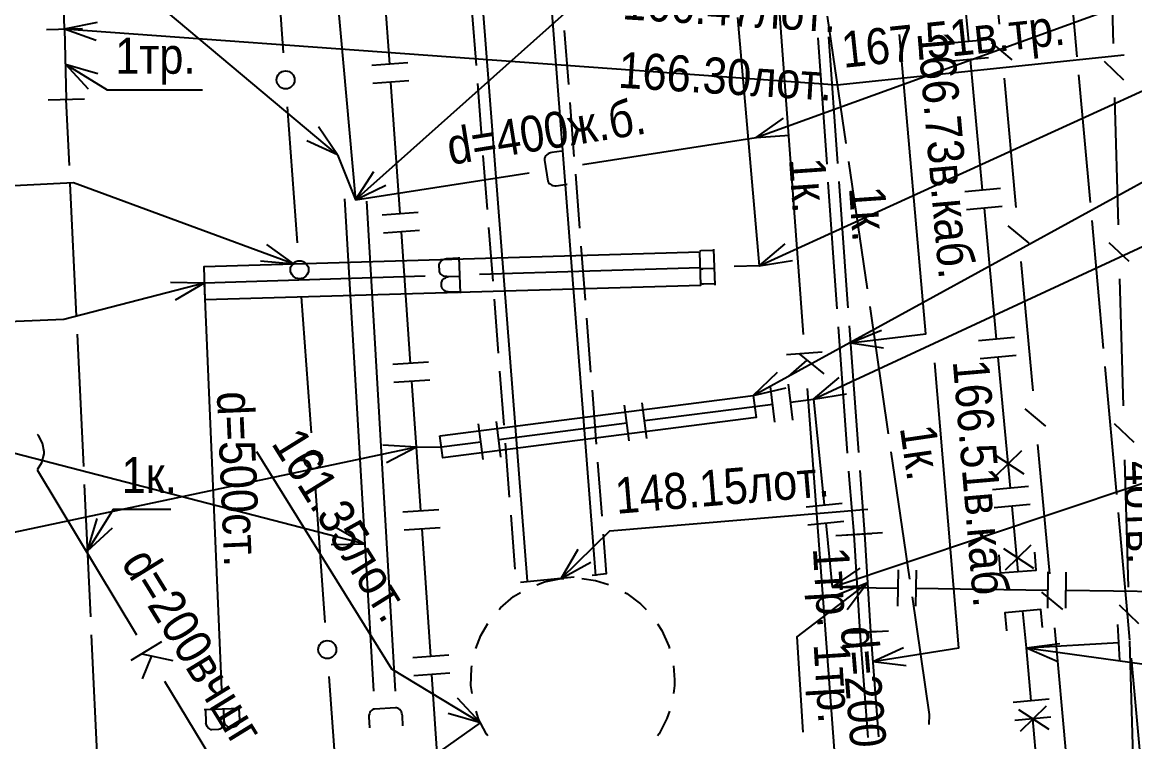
# Model space of a CAD drawing. Header units: metres. Extents: x -3947 to -3704, y 4976 to 6609.
# Drawn here: x -3852.17 to -3821.34, y 5749.39 to 5769.34 of the extents above; entities that cross this region are included whole.
import ezdxf
from ezdxf.enums import TextEntityAlignment as Align

# ---------------------------------------------------------------- set-up
doc = ezdxf.new("R2010")
doc.units = ezdxf.units.M
doc.header["$MEASUREMENT"] = 0
for name, color, linetype, lineweight in [('Водопровод', 7, 'Continuous', 25), ('Водосток', 7, 'Continuous', 25), ('Газопровод', 7, 'Continuous', 25), ('Кабели', 7, 'Continuous', 25), ('Кабель связи', 7, 'Continuous', 25), ('Кабель электрический', 7, 'Continuous', 25), ('Канализация самотёчная', 7, 'Continuous', 25)]:
    doc.layers.add(name, color=color, linetype=linetype, lineweight=lineweight)
doc.styles.add('Style-RUSSIAN_1251', font='RUSSIAN_1251.shx')
doc.styles.add('Style-RUSSIAN_1251 I 0.00000', font='RUSSIAN_1251.shx')
doc.linetypes.add('Stok', pattern='A,-1.75,[108,dgnlstyle-500_multi_und.shx,S=0.007373,R=0,X=0,Y=0],-1.75', length=3.5)

msp = doc.modelspace()

# ---------------------------------------------------------------- linework, layer by layer
at = {"layer": 'Водопровод', "linetype": 'Continuous'}
for p, q in [((-3832.344, 5769.471), (-3831.743, 5762.588)), ((-3844.632, 5762.634), (-3845.39, 5763.18)), ((-3831.743, 5762.588), (-3831.028, 5763.19)), ((-3833, 5763.013), (-3833.362, 5763.001)), ((-3832.967, 5762.049), (-3833.001, 5763.046)), ((-3844.632, 5762.634), (-3845.563, 5762.711)), ((-3840.056, 5762.793), (-3840.418, 5762.781)), ((-3840.026, 5761.828), (-3840.057, 5762.825)), ((-3831.743, 5762.588), (-3832.443, 5762.564)), ((-3831.743, 5762.588), (-3830.82, 5762.735)), ((-3840.999, 5762.295), (-3847.121, 5762.105)), ((-3840.041, 5762.292), (-3840.362, 5762.282)), ((-3833.378, 5762.533), (-3839.5, 5762.342)), ((-3832.983, 5762.513), (-3833.304, 5762.502)), ((-3847.121, 5762.105), (-3848.055, 5762.121)), ((-3847.121, 5762.105), (-3847.929, 5761.637)), ((-3847.121, 5762.105), (-3846.646, 5750.838)), ((-3846.126, 5750.318), (-3847.123, 5750.276)), ((-3847.09, 5750.277), (-3847.075, 5749.916)), ((-3846.59, 5750.299), (-3846.576, 5749.978))]:
    msp.add_line(p, q, dxfattribs=at)
at = {"layer": 'Водопровод', "linetype": 'Continuous', "flags": 128}
for points in [[(-3831.743, 5762.588), (-3814.514, 5770.468), (-3806.666, 5770.981)], [(-3844.632, 5762.634), (-3850.747, 5764.889), (-3860.476, 5764.393)], [(-3847.108, 5761.649), (-3833.364, 5762.05), (-3833.391, 5762.962), (-3847.134, 5762.561), (-3847.108, 5761.649)], [(-3833.394, 5762.996), (-3833.389, 5762.998), (-3833.362, 5763.001)], [(-3840.027, 5761.865), (-3840.346, 5761.855), (-3840.376, 5761.859), (-3840.427, 5761.877), (-3840.474, 5761.903), (-3840.494, 5761.917), (-3840.511, 5761.936), (-3840.527, 5761.959), (-3840.541, 5761.989), (-3840.545, 5762.004), (-3840.548, 5762.119), (-3840.544, 5762.142), (-3840.531, 5762.172), (-3840.517, 5762.193), (-3840.501, 5762.214), (-3840.474, 5762.236), (-3840.439, 5762.255), (-3840.407, 5762.269), (-3840.362, 5762.282), (-3840.4, 5762.285), (-3840.434, 5762.287), (-3840.483, 5762.301), (-3840.513, 5762.317), (-3840.542, 5762.334), (-3840.573, 5762.365), (-3840.595, 5762.4), (-3840.605, 5762.431), (-3840.611, 5762.622), (-3840.608, 5762.641), (-3840.597, 5762.667), (-3840.578, 5762.698), (-3840.547, 5762.727), (-3840.519, 5762.746), (-3840.473, 5762.768), (-3840.446, 5762.778), (-3840.418, 5762.781)], [(-3833.377, 5762.477), (-3833.35, 5762.489), (-3833.304, 5762.502), (-3833.343, 5762.504), (-3833.376, 5762.507), (-3833.378, 5762.507)], [(-3847.121, 5762.105), (-3851.009, 5761.095), (-3858.485, 5760.78)], [(-3832.968, 5762.085), (-3833.287, 5762.075), (-3833.317, 5762.079), (-3833.364, 5762.095)], [(-3846.163, 5750.317), (-3846.149, 5749.998), (-3846.154, 5749.968), (-3846.17, 5749.917), (-3846.196, 5749.869), (-3846.21, 5749.85), (-3846.228, 5749.832), (-3846.252, 5749.816), (-3846.281, 5749.802), (-3846.296, 5749.798), (-3846.412, 5749.793), (-3846.434, 5749.797), (-3846.465, 5749.809), (-3846.486, 5749.823), (-3846.507, 5749.839), (-3846.529, 5749.866), (-3846.549, 5749.901), (-3846.563, 5749.932), (-3846.576, 5749.978), (-3846.579, 5749.939), (-3846.581, 5749.905), (-3846.594, 5749.856), (-3846.609, 5749.825), (-3846.627, 5749.797), (-3846.657, 5749.765), (-3846.692, 5749.743), (-3846.723, 5749.733), (-3846.913, 5749.725), (-3846.932, 5749.728), (-3846.959, 5749.738), (-3846.99, 5749.757), (-3847.019, 5749.788), (-3847.039, 5749.815), (-3847.061, 5749.861), (-3847.072, 5749.888), (-3847.075, 5749.916)]]:
    msp.add_lwpolyline(points, dxfattribs=at)
at = {"layer": 'Водосток', "linetype": 'Continuous'}
for p, q in [((-3845.535, 5793.346), (-3842.93, 5764.409)), ((-3831.834, 5766.138), (-3831.073, 5766.68)), ((-3843.432, 5765.664), (-3843.96, 5766.434)), ((-3843.432, 5765.664), (-3844.282, 5766.051)), ((-3836.641, 5765.389), (-3831.834, 5766.138)), ((-3831.834, 5766.138), (-3830.903, 5766.209)), ((-3843.432, 5765.664), (-3843.172, 5765.014)), ((-3842.93, 5764.409), (-3842.426, 5765.195)), ((-3842.93, 5764.409), (-3838.123, 5765.158)), ((-3842.93, 5764.409), (-3842.092, 5764.822)), ((-3843.232, 5764.437), (-3842.435, 5750.796)), ((-3842.628, 5764.381), (-3841.834, 5750.796)), ((-3842.673, 5754.867), (-3843.482, 5755.334)), ((-3842.673, 5754.867), (-3843.607, 5754.85))]:
    msp.add_line(p, q, dxfattribs=at)
at = {"layer": 'Водосток', "linetype": 'Continuous', "flags": 128}
for points in [[(-3843.432, 5765.664), (-3852.011, 5772.871), (-3859.402, 5772.955)], [(-3831.834, 5766.138), (-3813.983, 5772.606), (-3806.554, 5772.862)], [(-3842.93, 5764.409), (-3835.69, 5770.882), (-3828.221, 5770.42)], [(-3837.217, 5765.766), (-3837.491, 5765.723), (-3837.529, 5765.715), (-3837.558, 5765.704), (-3837.597, 5765.686), (-3837.63, 5765.662), (-3837.654, 5765.637), (-3837.674, 5765.604), (-3837.69, 5765.569), (-3837.692, 5765.541), (-3837.693, 5765.513), (-3837.603, 5764.935), (-3837.594, 5764.911), (-3837.584, 5764.891), (-3837.567, 5764.869), (-3837.548, 5764.853), (-3837.522, 5764.834), (-3837.494, 5764.817), (-3837.46, 5764.809), (-3837.412, 5764.8), (-3837.375, 5764.801), (-3837.069, 5764.849)], [(-3842.673, 5754.867), (-3861.039, 5759.627), (-3867.718, 5759.463)], [(-3841.617, 5749.835), (-3841.633, 5750.112), (-3841.637, 5750.151), (-3841.646, 5750.18), (-3841.66, 5750.221), (-3841.68, 5750.256), (-3841.703, 5750.283), (-3841.734, 5750.306), (-3841.767, 5750.325), (-3841.795, 5750.33), (-3841.823, 5750.333), (-3842.407, 5750.299), (-3842.432, 5750.293), (-3842.452, 5750.285), (-3842.476, 5750.27), (-3842.494, 5750.253), (-3842.515, 5750.228), (-3842.534, 5750.202), (-3842.546, 5750.169), (-3842.559, 5750.122), (-3842.562, 5750.085), (-3842.544, 5749.776)]]:
    msp.add_lwpolyline(points, dxfattribs=at)
at = {"layer": 'Водосток', "linetype": 'Stok', "flags": 128}
msp.add_lwpolyline([(-3843.432, 5765.664), (-3842.93, 5764.409)], dxfattribs=at)
at = {"layer": 'Газопровод', "linetype": 'Continuous'}
for p, q in [((-3825.94, 5768.804), (-3826.279, 5772.432)), ((-3841.984, 5768.174), (-3842.239, 5771.821)), ((-3825.442, 5768.85), (-3826.437, 5768.757)), ((-3841.485, 5768.209), (-3842.482, 5768.139)), ((-3825.395, 5768.353), (-3826.391, 5768.259)), ((-3825.554, 5764.677), (-3825.893, 5768.306)), ((-3841.45, 5767.71), (-3842.447, 5767.64)), ((-3841.693, 5764.028), (-3841.949, 5767.675)), ((-3825.056, 5764.724), (-3826.052, 5764.631)), ((-3825.009, 5764.226), (-3826.005, 5764.133)), ((-3825.168, 5760.551), (-3825.507, 5764.18)), ((-3841.194, 5764.063), (-3842.192, 5763.993)), ((-3841.159, 5763.564), (-3842.157, 5763.494)), ((-3841.403, 5759.881), (-3841.658, 5763.529)), ((-3824.67, 5760.598), (-3825.666, 5760.504)), ((-3824.623, 5760.1), (-3825.619, 5760.007)), ((-3840.904, 5759.916), (-3841.901, 5759.847)), ((-3824.782, 5756.425), (-3825.121, 5760.053)), ((-3831.908, 5758.989), (-3831.239, 5759.641)), ((-3830.244, 5758.884), (-3829.533, 5759.49)), ((-3840.869, 5759.418), (-3841.867, 5759.348)), ((-3841.24, 5757.559), (-3841.368, 5759.383)), ((-3831.908, 5758.989), (-3830.999, 5759.203)), ((-3831.311, 5758.251), (-3831.431, 5759.244)), ((-3830.814, 5758.311), (-3830.935, 5759.304)), ((-3830.244, 5758.884), (-3829.322, 5759.036)), ((-3835.352, 5757.734), (-3835.48, 5758.726)), ((-3834.856, 5757.798), (-3834.984, 5758.79)), ((-3838.9, 5757.278), (-3839.028, 5758.269)), ((-3839.396, 5757.214), (-3839.524, 5758.205)), ((-3838.964, 5757.773), (-3835.416, 5758.23)), ((-3841.24, 5757.559), (-3842.172, 5757.617)), ((-3841.24, 5757.559), (-3842.069, 5757.128)), ((-3841.12, 5755.791), (-3841.24, 5757.559)), ((-3825.247, 5757.362), (-3824.41, 5756.816)), ((-3825.189, 5756.765), (-3824.472, 5757.463)), ((-3824.284, 5756.471), (-3825.28, 5756.378)), ((-3840.621, 5755.825), (-3841.619, 5755.758)), ((-3830.446, 5755.906), (-3829.451, 5756.007)), ((-3824.238, 5755.973), (-3825.233, 5755.88)), ((-3824.566, 5754.113), (-3824.735, 5755.927)), ((-3830.396, 5755.409), (-3829.401, 5755.509)), ((-3840.588, 5755.326), (-3841.585, 5755.259)), ((-3840.847, 5751.757), (-3841.087, 5755.292)), ((-3829.899, 5755.459), (-3829.719, 5753.679)), ((-3824.922, 5754.157), (-3824.205, 5754.855)), ((-3824.98, 5754.754), (-3824.142, 5754.208)), ((-3829.719, 5753.679), (-3828.945, 5754.202)), ((-3827.901, 5753.154), (-3827.888, 5754.154)), ((-3827.401, 5753.148), (-3827.388, 5754.148)), ((-3823.751, 5753.099), (-3823.738, 5754.099)), ((-3823.252, 5753.092), (-3823.238, 5754.092)), ((-3829.719, 5753.679), (-3828.786, 5753.728)), ((-3829.719, 5753.679), (-3827.894, 5753.654)), ((-3827.394, 5753.648), (-3823.745, 5753.599)), ((-3823.245, 5753.592), (-3819.595, 5753.543)), ((-3821.75, 5751.647), (-3821.809, 5752.646)), ((-3824.343, 5751.996), (-3821.779, 5752.147)), ((-3824.343, 5751.996), (-3823.417, 5752.12)), ((-3840.348, 5751.791), (-3841.346, 5751.723)), ((-3824.343, 5751.996), (-3823.486, 5751.625)), ((-3840.315, 5751.292), (-3841.312, 5751.224)), ((-3840.574, 5747.723), (-3840.814, 5751.258)), ((-3823.712, 5750.573), (-3824.708, 5750.483)), ((-3824.56, 5750.287), (-3823.722, 5749.74)), ((-3824.502, 5749.689), (-3823.785, 5750.387)), ((-3823.667, 5750.075), (-3824.663, 5749.985)), ((-3823.716, 5745.064), (-3824.165, 5750.03))]:
    msp.add_line(p, q, dxfattribs=at)
at = {"layer": 'Газопровод', "linetype": 'Continuous', "flags": 128}
for points in [[(-3831.908, 5758.989), (-3814.453, 5768.562), (-3805.146, 5768.965)], [(-3830.244, 5758.884), (-3814.176, 5766.345), (-3806.318, 5766.345)], [(-3829.719, 5753.679), (-3812.95, 5759.299), (-3805.174, 5759.564)], [(-3840.59, 5757.871), (-3831.908, 5758.989), (-3831.832, 5758.385), (-3840.514, 5757.267), (-3840.59, 5757.871)], [(-3830.875, 5758.808), (-3830.244, 5758.884), (-3829.949, 5755.956)], [(-3834.92, 5758.294), (-3831.87, 5758.687), (-3831.371, 5758.747)], [(-3841.24, 5757.559), (-3840.552, 5757.569), (-3839.46, 5757.71)], [(-3841.24, 5757.559), (-3867.012, 5752.102), (-3874.855, 5751.514)], [(-3825.105, 5754.57), (-3825.064, 5754.072), (-3824.067, 5754.153), (-3824.108, 5754.652)], [(-3823.893, 5752.56), (-3823.941, 5753.058), (-3824.936, 5752.963), (-3824.889, 5752.466)], [(-3824.21, 5750.528), (-3824.343, 5751.996), (-3824.438, 5753.011)], [(-3824.343, 5751.996), (-3812.618, 5750.372), (-3808.316, 5750.396)]]:
    msp.add_lwpolyline(points, dxfattribs=at)
at = {"layer": 'Кабели', "linetype": 'Continuous'}
for p, q in [((-3844.922, 5768.486), (-3845.06, 5770.37)), ((-3844.538, 5763.223), (-3844.813, 5766.99)), ((-3844.153, 5757.96), (-3844.428, 5761.727)), ((-3843.769, 5752.697), (-3844.044, 5756.464)), ((-3843.384, 5747.434), (-3843.659, 5751.201))]:
    msp.add_line(p, q, dxfattribs=at)
for centre in [(-3844.868, 5767.738), (-3844.483, 5762.475), (-3844.098, 5757.212), (-3843.714, 5751.949)]:
    msp.add_circle(centre, 0.25, dxfattribs=at)
at = {"layer": 'Кабель связи', "linetype": 'Continuous'}
for p, q in [((-3825.088, 5769.281), (-3825.417, 5772.865)), ((-3822.037, 5772.27), (-3821.94, 5768.747)), ((-3824.732, 5768.294), (-3825.308, 5768.773)), ((-3822.191, 5768.255), (-3821.647, 5767.74)), ((-3824.623, 5764.202), (-3824.951, 5767.787)), ((-3821.898, 5767.248), (-3821.801, 5763.725)), ((-3824.267, 5763.216), (-3824.843, 5763.695)), ((-3822.053, 5763.233), (-3821.508, 5762.718)), ((-3824.158, 5759.124), (-3824.486, 5762.708)), ((-3821.76, 5762.226), (-3821.662, 5758.703)), ((-3823.802, 5758.137), (-3824.378, 5758.617)), ((-3821.914, 5758.211), (-3821.369, 5757.696)), ((-3823.693, 5754.045), (-3824.021, 5757.63)), ((-3821.621, 5757.204), (-3821.524, 5753.681)), ((-3823.336, 5753.059), (-3823.913, 5753.538)), ((-3821.775, 5753.189), (-3821.231, 5752.674)), ((-3823.228, 5748.967), (-3823.556, 5752.552)), ((-3821.482, 5752.182), (-3821.385, 5748.66))]:
    msp.add_line(p, q, dxfattribs=at)
at = {"layer": 'Кабель электрический', "linetype": 'Continuous'}
for p, q in [((-3829.858, 5769.501), (-3829.343, 5765.972)), ((-3851.495, 5769.137), (-3850.495, 5769.163)), ((-3850.995, 5769.15), (-3850.079, 5769.334)), ((-3850.995, 5769.15), (-3850.115, 5768.836)), ((-3830.121, 5768.908), (-3829.875, 5765.401)), ((-3829.822, 5768.928), (-3829.575, 5765.421)), ((-3850.97, 5768.173), (-3850.336, 5767.487)), ((-3850.97, 5768.173), (-3850.073, 5767.912)), ((-3822.566, 5764.335), (-3822.886, 5767.879)), ((-3851.444, 5767.183), (-3850.444, 5767.209)), ((-3850.857, 5765.361), (-3850.944, 5767.196)), ((-3829.271, 5765.477), (-3828.756, 5761.948)), ((-3850.66, 5761.192), (-3850.834, 5764.862)), ((-3829.84, 5764.902), (-3829.593, 5761.395)), ((-3822.202, 5760.292), (-3822.522, 5763.837)), ((-3828.683, 5761.454), (-3828.168, 5757.924)), ((-3829.558, 5760.897), (-3829.304, 5757.39)), ((-3829.255, 5760.917), (-3828.996, 5757.412)), ((-3829.22, 5760.447), (-3828.357, 5760.804)), ((-3850.463, 5757.023), (-3850.637, 5760.693)), ((-3829.22, 5760.447), (-3828.297, 5760.308)), ((-3821.837, 5756.249), (-3822.157, 5759.794)), ((-3828.096, 5757.43), (-3827.581, 5753.901)), ((-3828.959, 5756.913), (-3828.83, 5755.16)), ((-3850.266, 5752.854), (-3850.44, 5756.523)), ((-3850.353, 5754.688), (-3850.09, 5755.585)), ((-3850.353, 5754.688), (-3849.665, 5755.321)), ((-3829.619, 5755.111), (-3828.621, 5755.169)), ((-3829.329, 5755.129), (-3828.331, 5755.191)), ((-3828.745, 5753.8), (-3829.611, 5753.45)), ((-3828.745, 5753.8), (-3829.307, 5753.054)), ((-3829.459, 5752.401), (-3828.461, 5752.459)), ((-3829.159, 5752.409), (-3828.161, 5752.471)), ((-3828.96, 5752.43), (-3828.739, 5749.514)), ((-3828.66, 5752.44), (-3828.439, 5749.534)), ((-3850.069, 5748.684), (-3850.243, 5752.354)), ((-3828.597, 5751.614), (-3827.749, 5752.004)), ((-3828.597, 5751.614), (-3827.669, 5751.51)), ((-3821.105, 5748.165), (-3821.427, 5751.709))]:
    msp.add_line(p, q, dxfattribs=at)
at = {"layer": 'Кабель электрический', "linetype": 'Continuous', "flags": 128}
for points in [[(-3822.931, 5768.377), (-3823.063, 5769.837), (-3823.226, 5771.924)], [(-3850.995, 5769.15), (-3851.063, 5771.206), (-3850.545, 5771.288)], [(-3850.995, 5769.15), (-3850.944, 5767.196)], [(-3850.995, 5769.15), (-3829.585, 5767.599), (-3821.636, 5768.436)], [(-3829.22, 5760.447), (-3827.132, 5760.703), (-3827.861, 5768.996)], [(-3850.97, 5768.173), (-3849.814, 5767.458), (-3847.17, 5767.458)], [(-3829.54, 5764.923), (-3829.31, 5761.66), (-3829.292, 5761.416)], [(-3828.597, 5751.614), (-3826.211, 5751.999), (-3826.881, 5759.899)], [(-3829.267, 5756.892), (-3829.25, 5756.65), (-3829.12, 5755.14)], [(-3850.353, 5754.688), (-3849.638, 5755.838), (-3848.044, 5755.838)], [(-3821.472, 5752.207), (-3821.53, 5752.848), (-3821.792, 5755.751)], [(-3829.12, 5755.14), (-3828.96, 5752.43)], [(-3828.83, 5755.16), (-3828.66, 5752.44)], [(-3828.745, 5753.8), (-3830.702, 5752.297), (-3830.537, 5749.658)], [(-3827.509, 5753.406), (-3827.034, 5750.152), (-3827.043, 5749.874)]]:
    msp.add_lwpolyline(points, dxfattribs=at)
at = {"layer": 'Канализация самотёчная', "linetype": 'Continuous'}
for p, q in [((-3831.596, 5775.13), (-3830.524, 5760.682)), ((-3839.583, 5768.137), (-3839.698, 5769.633)), ((-3837.148, 5769.109), (-3837.032, 5767.613)), ((-3839.429, 5766.143), (-3839.544, 5767.639)), ((-3836.994, 5767.115), (-3836.879, 5765.619)), ((-3839.275, 5764.149), (-3839.391, 5765.645)), ((-3836.84, 5765.121), (-3836.725, 5763.625)), ((-3839.121, 5762.155), (-3839.237, 5763.65)), ((-3836.686, 5763.127), (-3836.571, 5761.631)), ((-3838.968, 5760.161), (-3839.083, 5761.656)), ((-3836.532, 5761.133), (-3836.417, 5759.637)), ((-3830.002, 5760.191), (-3830.989, 5760.117)), ((-3830.637, 5760.144), (-3829.957, 5759.592)), ((-3830.422, 5759.969), (-3830.945, 5759.519)), ((-3838.814, 5758.167), (-3838.929, 5759.662)), ((-3830.412, 5759.186), (-3829.34, 5744.738)), ((-3836.378, 5759.139), (-3836.263, 5757.643)), ((-3838.66, 5756.173), (-3838.775, 5757.668)), ((-3836.224, 5757.145), (-3836.109, 5755.649)), ((-3851.748, 5756.929), (-3848.995, 5752.361)), ((-3838.506, 5754.179), (-3838.621, 5755.674)), ((-3837.231, 5753.919), (-3836.763, 5754.727)), ((-3837.231, 5753.919), (-3836.413, 5754.37)), ((-3836.87, 5753.955), (-3838.363, 5753.805)), ((-3848.307, 5752.158), (-3849.156, 5751.647)), ((-3848.853, 5751.829), (-3847.997, 5751.643)), ((-3848.582, 5751.77), (-3848.846, 5751.133)), ((-3834.121, 5751.493), (-3834.088, 5751.111)), ((-3848.22, 5751.076), (-3845.467, 5746.507)), ((-3839.468, 5749.922), (-3840.108, 5750.602)), ((-3841.424, 5748.538), (-3839.468, 5749.922)), ((-3839.468, 5749.922), (-3840.367, 5750.174))]:
    msp.add_line(p, q, dxfattribs=at)
at = {"layer": 'Канализация самотёчная', "linetype": 'Continuous', "flags": 128}
for points in [[(-3848.586, 5888.034), (-3838.178, 5753.845)], [(-3846.691, 5888.178), (-3836.283, 5753.992)], [(-3851.56, 5757.426), (-3851.6, 5757.667), (-3851.715, 5757.883), (-3851.746, 5757.912)], [(-3851.743, 5756.937), (-3851.618, 5757.136), (-3851.562, 5757.373), (-3851.56, 5757.426)], [(-3839.468, 5749.922), (-3841.921, 5751.408), (-3845.664, 5757.425)], [(-3837.231, 5753.919), (-3835.881, 5755.241), (-3828.734, 5755.837)], [(-3836.07, 5755.15), (-3835.985, 5754.043), (-3836.372, 5754.005)], [(-3837.906, 5753.746), (-3837.696, 5753.826), (-3837.231, 5753.919), (-3837.163, 5753.921)], [(-3836.664, 5753.919), (-3836.285, 5753.866), (-3835.92, 5753.749)], [(-3838.954, 5753.058), (-3838.912, 5753.108), (-3838.549, 5753.415), (-3838.355, 5753.53)], [(-3835.47, 5753.534), (-3835.411, 5753.504), (-3835.031, 5753.218), (-3834.876, 5753.055)], [(-3839.595, 5751.979), (-3839.459, 5752.336), (-3839.264, 5752.667)], [(-3834.566, 5752.665), (-3834.441, 5752.478), (-3834.247, 5752.045), (-3834.23, 5751.98)], [(-3839.703, 5750.73), (-3839.734, 5750.952), (-3839.721, 5751.426), (-3839.708, 5751.493)], [(-3834.088, 5751.111), (-3834.093, 5750.956), (-3834.124, 5750.731)], [(-3839.266, 5749.555), (-3839.305, 5749.607), (-3839.468, 5749.922), (-3839.523, 5750.029), (-3839.592, 5750.245)], [(-3834.235, 5750.245), (-3834.302, 5750.033), (-3834.52, 5749.611), (-3834.561, 5749.555)]]:
    msp.add_lwpolyline(points, dxfattribs=at)

# ---------------------------------------------------------------- texts
at = {"layer": 'Водопровод', "linetype": 'Continuous', "style": 'Style-RUSSIAN_1251', "width": 0.899998}
msp.add_text('d=500ст.', height=1, rotation=272.4621, dxfattribs=at).set_placement((-3846.774, 5759.088))
at = {"layer": 'Водосток', "linetype": 'Continuous', "style": 'Style-RUSSIAN_1251', "width": 0.899998}
for s, p in [('166.47лот.', (-3835.493, 5770.419)), ('166.30лот.', (-3835.61, 5768.522))]:
    msp.add_text(s, height=1, rotation=356.4672, dxfattribs=at).set_placement(p, align=Align.TOP_LEFT)
at = {"layer": 'Водосток', "linetype": 'Continuous', "style": 'Style-RUSSIAN_1251 I 0.00000', "width": 0.9}
msp.add_text('d=400ж.б.', height=1, rotation=9.1287, dxfattribs=at).set_placement((-3840.307, 5765.378))
at = {"layer": 'Кабель связи', "linetype": 'Continuous', "style": 'Style-RUSSIAN_1251', "width": 0.899998}
msp.add_text('4отв.', height=1, rotation=272.1214, dxfattribs=at).set_placement((-3820.647, 5757.199), align=Align.TOP_LEFT)
at = {"layer": 'Кабель электрический', "linetype": 'Continuous', "style": 'Style-RUSSIAN_1251'}
for s, rotation, width, p in [('167.51в.тр.', 6.011, 0.899998, (-3829.513, 5769.065)), ('166.73в.каб.', 275.0261, 0.9, (-3826.367, 5769.127)), ('166.51в.каб.', 274.8494, 0.9, (-3825.387, 5760.026)), ('1тр.', 273.5763, 0.9, (-3829.241, 5752.163))]:
    msp.add_text(s, height=1, rotation=rotation, dxfattribs=dict(at, width=width)).set_placement(p, align=Align.TOP_LEFT)
for s, width, p in [('1тр.', 0.899998, (-3849.589, 5768.908)), ('1к.', 0.9, (-3849.413, 5757.288))]:
    msp.add_text(s, height=1, dxfattribs=dict(at, width=width)).set_placement(p, align=Align.TOP_LEFT)
at = {"layer": 'Кабель электрический', "linetype": 'Continuous'}
for s, rotation, style, width, p in [('1к.', 274.026, 'Style-RUSSIAN_1251 I 0.00000', 0.9, (-3830.92, 5765.545)), ('1к.', 274.026, 'Style-RUSSIAN_1251 I 0.00000', 0.9, (-3829.259, 5764.752)), ('1к.', 278.2519, 'Style-RUSSIAN_1251', 0.899998, (-3827.851, 5758.099)), ('1тр.', 273.379, 'Style-RUSSIAN_1251 I 0.00000', 0.9, (-3830.259, 5754.758))]:
    msp.add_text(s, height=1, rotation=rotation, dxfattribs=dict(at, style=style, width=width)).set_placement(p)
at = {"layer": 'Канализация самотёчная', "linetype": 'Continuous', "style": 'Style-RUSSIAN_1251', "width": 0.899998}
for s, rotation, p in [('161.35лот.', 301.8873, (-3844.433, 5758.191)), ('148.15лот.', 4.7661, (-3835.778, 5756.705))]:
    msp.add_text(s, height=1, rotation=rotation, dxfattribs=at).set_placement(p, align=Align.TOP_LEFT)
at = {"layer": 'Канализация самотёчная', "linetype": 'Continuous', "style": 'Style-RUSSIAN_1251'}
for s, rotation, width, p in [('d=200вчшг', 301.6294, 0.9, (-3849.442, 5754.351)), ('d=200ац.', 274.7279, 0.899998, (-3829.487, 5752.565))]:
    msp.add_text(s, height=1, rotation=rotation, dxfattribs=dict(at, width=width)).set_placement(p)

doc.saveas('drawing.dxf')
